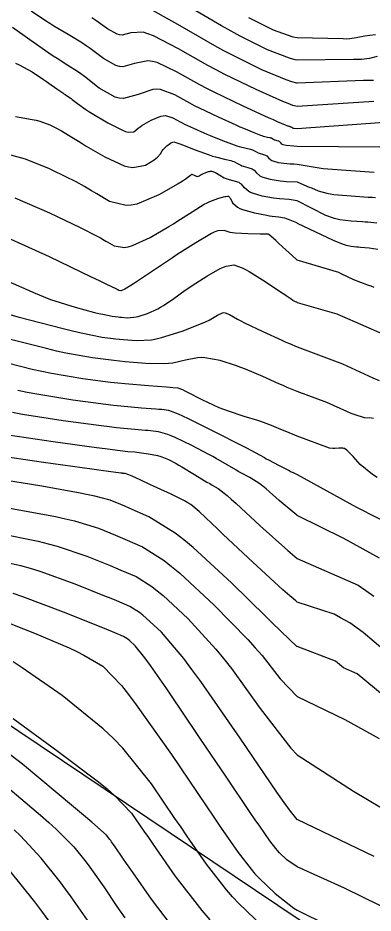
# Model space of a CAD drawing. Header units: metres. Extents: x 837117 to 838479, y 1189012 to 1191015.
# Drawn here: x 837968.5 to 838008.6, y 1190030.7 to 1190131.8 of the extents above; entities that cross this region are included whole.
import ezdxf

# ---------------------------------------------------------------- set-up
doc = ezdxf.new("R2010")
doc.units = ezdxf.units.M
doc.header["$LTSCALE"] = 0.3
for name, color, linetype in [('COTAS 10', 1, 'Continuous'), ('COTAS INT', 252, 'Continuous'), ('VIA2', 121, 'Continuous')]:
    doc.layers.add(name, color=color, linetype=linetype)

msp = doc.modelspace()

# ---------------------------------------------------------------- linework, layer by layer
at = {"layer": 'COTAS 10'}
for points in [[(838009.02, 1190127.45), (838008.15, 1190127.22), (838007.27, 1190127.09), (838006.85, 1190127.09), (838006.34, 1190127.09), (838000, 1190127.02), (837999.77, 1190127.07), (837999.13, 1190127.24), (837996.65, 1190128.19), (837993.58, 1190129.74), (837992.56, 1190130.29), (837991.48, 1190130.89), (837987.01, 1190133.51)], [(837968.24, 1190126.68), (837968.64, 1190126.51), (837970.09, 1190125.71), (837971.39, 1190124.83), (837971.71, 1190124.62), (837972, 1190124.42), (837972.9, 1190123.79), (837973.55, 1190123.34), (837973.69, 1190123.24), (837973.81, 1190123.16), (837974.1, 1190122.97), (837974.38, 1190122.78), (837974.49, 1190122.7), (837974.62, 1190122.6), (837975.21, 1190122.13), (837976.15, 1190121.46), (837976.5, 1190121.23), (837976.89, 1190120.99), (837978.63, 1190119.96), (837980.3, 1190119.12), (837980.64, 1190118.98), (837980.94, 1190118.9), (837981.58, 1190118.95), (837982.07, 1190119.35), (837982.27, 1190119.49), (837982.49, 1190119.64), (837983.51, 1190120.25), (837984.61, 1190120.7), (837984.88, 1190120.75), (837985.14, 1190120.76), (837985.97, 1190120.53), (837986.79, 1190120.07), (837987.04, 1190119.95), (837987.29, 1190119.81), (837988.31, 1190119.33), (837989.46, 1190118.82), (837989.81, 1190118.67), (837990.17, 1190118.52), (837991.58, 1190117.95), (837992.9, 1190117.46), (837993.2, 1190117.35), (837993.47, 1190117.27), (837994.23, 1190117.07), (837994.75, 1190116.96), (837994.86, 1190116.93), (837994.97, 1190116.89), (837995.26, 1190116.74), (837995.53, 1190116.59), (837995.61, 1190116.55), (837995.7, 1190116.52), (837996.08, 1190116.42), (837996.44, 1190116.3), (837996.52, 1190116.26), (837996.59, 1190116.21), (837996.78, 1190115.99), (837997.03, 1190115.76), (837997.14, 1190115.71), (837997.27, 1190115.65), (837997.87, 1190115.48), (837998.85, 1190115.35), (837999.22, 1190115.32), (837999.64, 1190115.3), (838000, 1190115.29), (838002.92, 1190114.8), (838003.46, 1190114.74), (838006.07, 1190114.55), (838008.68, 1190114.38)], [(837967.03, 1190102.22), (837970.45, 1190100.69), (837971.33, 1190100.33), (837972.17, 1190100.01), (837974.95, 1190099.12), (837977.15, 1190098.54), (837977.63, 1190098.42), (837978.06, 1190098.32), (837979.12, 1190098.11), (837979.8, 1190098.02), (837979.99, 1190098), (837980.17, 1190097.99), (837980.83, 1190097.93), (837981.58, 1190097.98), (837981.82, 1190098.02), (837982.08, 1190098.08), (837983.12, 1190098.42), (837984.27, 1190098.93), (837984.59, 1190099.11), (837984.91, 1190099.3), (837986.08, 1190100.1), (837987.36, 1190101.04), (837987.76, 1190101.31), (837988.17, 1190101.59), (837989.8, 1190102.64), (837991.33, 1190103.49), (837991.68, 1190103.65), (837992, 1190103.77), (837992.87, 1190103.91), (837993.81, 1190103.56), (837994.18, 1190103.37), (837994.58, 1190103.15), (837996.4, 1190102.01), (837998.13, 1190100.87), (837998.48, 1190100.63), (837998.77, 1190100.44), (837999.33, 1190100.05), (837999.51, 1190099.92), (837999.56, 1190099.89), (837999.61, 1190099.86), (837999.76, 1190099.78), (837999.89, 1190099.72), (837999.92, 1190099.71), (837999.95, 1190099.7), (838000, 1190099.67), (838004.48, 1190098.39), (838007.75, 1190096.94), (838010.84, 1190095.59)], [(838009.29, 1190070.79), (838005.26, 1190072.98), (838000, 1190075.59), (837999.95, 1190075.63), (837997.98, 1190077.3), (837996.51, 1190078.6), (837996.14, 1190078.89), (837995.79, 1190079.16), (837994.65, 1190079.88), (837993.63, 1190080.43), (837993.35, 1190080.58), (837993.08, 1190080.74), (837992.09, 1190081.33), (837990.88, 1190082.02), (837990.47, 1190082.25), (837990.02, 1190082.49), (837988.1, 1190083.49), (837986.22, 1190084.4), (837985.79, 1190084.58), (837985.41, 1190084.73), (837984.35, 1190085.04), (837983.45, 1190085.15), (837983.17, 1190085.18), (837982.87, 1190085.21), (837981.67, 1190085.3), (837979.63, 1190085.51), (837978.82, 1190085.61), (837977.88, 1190085.73), (837973.59, 1190086.3), (837969.01, 1190087.01), (837967.89, 1190087.21)], [(837966.26, 1190073.58), (837970.77, 1190072.68), (837971.89, 1190072.41), (837972.94, 1190072.12), (837976.26, 1190071.01), (837978.9, 1190069.94), (837979.52, 1190069.68), (837980.11, 1190069.43), (837981.83, 1190068.69), (837983.6, 1190067.57), (837984.21, 1190067.09), (837984.87, 1190066.54), (837987.66, 1190063.94), (837990.81, 1190060.51), (837991.7, 1190059.43), (837992.58, 1190058.31), (837995.83, 1190053.8), (837999.3, 1190049.31), (838000, 1190048.56), (838006.34, 1190044.44), (838011.11, 1190041.64)], [(837967.97, 1190052.68), (837972.89, 1190049.06), (837977.57, 1190045.52), (837978.55, 1190044.71), (837979.4, 1190043.98), (837981.32, 1190041.96), (837982.7, 1190039.94), (837983.21, 1190039.21), (837983.76, 1190038.41), (837986.21, 1190034.88), (837989.23, 1190030.97), (837990.16, 1190029.93)]]:
    msp.add_lwpolyline(points, dxfattribs=at)
at = {"layer": 'COTAS INT'}
for points in [[(838009.83, 1190119.99), (838000, 1190119.27), (837999.66, 1190119.29), (837999.57, 1190119.31), (837999.55, 1190119.32), (837999.53, 1190119.33), (837999.49, 1190119.37), (837999.46, 1190119.4), (837999.44, 1190119.42), (837999.38, 1190119.43), (837999.32, 1190119.45), (837999.31, 1190119.46), (837999.29, 1190119.46), (837999.25, 1190119.49), (837999.21, 1190119.51), (837999.19, 1190119.51), (837999.17, 1190119.52), (837999.09, 1190119.54), (837998.97, 1190119.57), (837998.93, 1190119.58), (837998.88, 1190119.6), (837998.67, 1190119.68), (837997.8, 1190120.06), (837997.33, 1190120.27), (837996.77, 1190120.53), (837993.92, 1190121.83), (837990.65, 1190123.4), (837989.82, 1190123.82), (837989.02, 1190124.24), (837986.39, 1190125.72), (837984.19, 1190126.75), (837983.66, 1190126.88), (837983.16, 1190126.95), (837981.65, 1190126.64), (837980.32, 1190126.28), (837979.95, 1190126.32), (837979.56, 1190126.41), (837978.14, 1190127.22), (837976.64, 1190128.35), (837976.21, 1190128.64), (837975.78, 1190128.93), (837974.17, 1190129.91), (837972.53, 1190130.88), (837972.08, 1190131.17), (837971.62, 1190131.46), (837970, 1190132.57)], [(838008.6, 1190124.73), (838008.1, 1190124.72), (838007.5, 1190124.72), (838000, 1190124.42), (837999.95, 1190124.43), (837999.38, 1190124.59), (837998.76, 1190124.81), (837996.01, 1190125.95), (837992.7, 1190127.58), (837991.72, 1190128.1), (837990.7, 1190128.66), (837986.8, 1190130.92), (837983.39, 1190132.83)], [(838008.66, 1190122.35), (838000, 1190121.78), (837999.51, 1190121.92), (837998.99, 1190122.12), (837998.38, 1190122.37), (837995.38, 1190123.7), (837991.83, 1190125.42), (837990.87, 1190125.92), (837989.92, 1190126.42), (837986.6, 1190128.32), (837983.79, 1190129.79), (837983.17, 1190130.02), (837982.62, 1190130.18), (837981.22, 1190130.13), (837980.24, 1190129.86), (837979.96, 1190129.88), (837979.68, 1190129.95), (837978.62, 1190130.55), (837977.29, 1190131.51), (837976.83, 1190131.81)], [(837994.52, 1190131.86), (837997.29, 1190130.44), (837999.51, 1190129.68), (838000, 1190129.57), (838005.18, 1190129.46), (838005.59, 1190129.45), (838005.94, 1190129.46), (838006.65, 1190129.57), (838007.65, 1190129.78), (838008.18, 1190129.86), (838008.82, 1190129.94)], [(838009.34, 1190117.19), (838000, 1190117.28), (837999.61, 1190117.3), (837998.77, 1190117.39), (837998.42, 1190117.48), (837998.34, 1190117.51), (837998.28, 1190117.55), (837998.14, 1190117.68), (837998.03, 1190117.81), (837997.98, 1190117.83), (837997.94, 1190117.86), (837997.73, 1190117.93), (837997.51, 1190117.98), (837997.46, 1190118), (837997.41, 1190118.02), (837997.26, 1190118.11), (837997.09, 1190118.2), (837997.03, 1190118.22), (837996.96, 1190118.24), (837996.66, 1190118.31), (837996.22, 1190118.42), (837996.06, 1190118.47), (837995.89, 1190118.53), (837995.13, 1190118.81), (837993.99, 1190119.29), (837993.57, 1190119.47), (837993.12, 1190119.67), (837991.11, 1190120.58), (837988.97, 1190121.6), (837988.43, 1190121.88), (837987.9, 1190122.16), (837986.18, 1190123.13), (837984.59, 1190123.71), (837984.15, 1190123.75), (837983.7, 1190123.72), (837982.08, 1190123.16), (837980.41, 1190122.71), (837979.93, 1190122.75), (837979.45, 1190122.86), (837977.65, 1190123.88), (837975.99, 1190125.18), (837975.59, 1190125.47), (837975.23, 1190125.74), (837974.13, 1190126.44), (837972.92, 1190127.2), (837972.48, 1190127.49), (837971.99, 1190127.82), (837969.85, 1190129.32), (837967.88, 1190130.72)], [(837968.21, 1190120.67), (837970.11, 1190120.34), (837970.55, 1190120.24), (837970.95, 1190120.13), (837972.08, 1190119.74), (837972.94, 1190119.3), (837973.17, 1190119.17), (837973.4, 1190119.04), (837974.21, 1190118.54), (837975.32, 1190117.86), (837975.74, 1190117.61), (837976.21, 1190117.33), (837978.3, 1190116.1), (837980.47, 1190115.11), (837980.98, 1190114.98), (837981.46, 1190114.91), (837982.89, 1190115.18), (837983.87, 1190115.78), (837984.07, 1190115.93), (837984.24, 1190116.06), (837984.58, 1190116.46), (837984.78, 1190116.79), (837984.85, 1190116.89), (837984.93, 1190116.99), (837985.31, 1190117.34), (837985.7, 1190117.64), (837985.78, 1190117.69), (837985.86, 1190117.73), (837986.07, 1190117.8), (837986.54, 1190117.65), (837986.78, 1190117.57), (837987.07, 1190117.46), (837988.51, 1190116.9), (837990.08, 1190116.32), (837990.45, 1190116.2), (837990.79, 1190116.09), (837991.8, 1190115.84), (837992.53, 1190115.68), (837992.7, 1190115.63), (837992.85, 1190115.58), (837993.27, 1190115.36), (837993.64, 1190115.15), (837993.77, 1190115.1), (837993.9, 1190115.05), (837994.43, 1190114.91), (837994.94, 1190114.75), (837995.05, 1190114.68), (837995.15, 1190114.61), (837995.43, 1190114.31), (837995.78, 1190113.98), (837995.94, 1190113.9), (837996.12, 1190113.82), (837996.97, 1190113.58), (837998.1, 1190113.4), (837998.45, 1190113.36), (837998.81, 1190113.33), (838000, 1190113.28)], [(838008.97, 1190108.62), (838007.99, 1190108.71), (838007.68, 1190108.74), (838007.36, 1190108.76), (838006.1, 1190108.85), (838004.83, 1190108.99), (838004.51, 1190109.06), (838004.21, 1190109.13), (838003.23, 1190109.47), (838000, 1190111.15), (837999.1, 1190111.3), (837997.99, 1190111.37), (837997.67, 1190111.41), (837997.34, 1190111.45), (837996.07, 1190111.68), (837994.97, 1190111.99), (837994.73, 1190112.09), (837994.53, 1190112.2), (837994.07, 1190112.62), (837993.72, 1190113.02), (837993.58, 1190113.11), (837993.44, 1190113.19), (837992.78, 1190113.4), (837992.09, 1190113.59), (837991.92, 1190113.65), (837991.76, 1190113.71), (837991.28, 1190113.99), (837990.89, 1190114.24), (837990.8, 1190114.3), (837990.71, 1190114.34), (837990.42, 1190114.44), (837990.14, 1190114.44), (837990.06, 1190114.43), (837989.97, 1190114.41), (837989.64, 1190114.29), (837989.32, 1190114.14), (837989.24, 1190114.1), (837989.17, 1190114.06), (837988.96, 1190113.93), (837988.77, 1190113.86), (837988.71, 1190113.87), (837988.65, 1190113.88), (837988.4, 1190114), (837988.16, 1190114.11), (837988.11, 1190114.12), (837988.07, 1190114.11), (837987.95, 1190114), (837987.36, 1190113.54), (837987.01, 1190113.32), (837986.59, 1190113.06), (837984.4, 1190111.8), (837981.9, 1190110.75), (837981.28, 1190110.64), (837980.69, 1190110.6), (837978.83, 1190111.07), (837977.39, 1190111.91), (837977.07, 1190112.1), (837976.78, 1190112.28), (837976.02, 1190112.75), (837975.08, 1190113.27), (837974.68, 1190113.48), (837974.22, 1190113.71), (837972.07, 1190114.76), (837969.35, 1190115.83), (837968.53, 1190116.08), (837967.68, 1190116.31)], [(838000, 1190113.27), (838001.09, 1190112.81), (838001.36, 1190112.7), (838001.61, 1190112.59), (838002.37, 1190112.26), (838003.34, 1190111.99), (838003.72, 1190111.93), (838004.14, 1190111.87), (838006.08, 1190111.7), (838008.02, 1190111.57), (838008.45, 1190111.54), (838008.83, 1190111.51)], [(837968.16, 1190111.47), (837972.06, 1190109.78), (837975.51, 1190108.12), (837976.2, 1190107.78), (837976.76, 1190107.5), (837977.83, 1190106.96), (837978.24, 1190106.7), (837978.4, 1190106.6), (837978.58, 1190106.5), (837979.36, 1190106.04), (837980.53, 1190105.87), (837980.95, 1190105.95), (837981.41, 1190106.08), (837983.41, 1190107), (837985.51, 1190108.23), (837986.04, 1190108.55), (837986.54, 1190108.86), (837988.17, 1190109.91), (837989.5, 1190110.75), (837989.83, 1190110.92), (837990.13, 1190111.07), (837991.05, 1190111.42), (837991.7, 1190111.58), (837991.83, 1190111.61), (837991.94, 1190111.63), (837992.14, 1190111.67), (837992.21, 1190111.67), (837992.22, 1190111.67), (837992.27, 1190111.66), (837992.36, 1190111.55), (837992.4, 1190111.48), (837992.46, 1190111.39), (837992.72, 1190110.93), (837993.28, 1190110.41), (837993.53, 1190110.28), (837993.82, 1190110.16), (837995.18, 1190109.78), (837996.58, 1190109.5), (837996.89, 1190109.45), (837997.18, 1190109.4), (837997.92, 1190109.33), (837998.56, 1190109.22), (837998.77, 1190109.16), (837998.99, 1190109.08), (837999.92, 1190108.68), (838000, 1190108.63), (838004.08, 1190106.68), (838005.07, 1190106.27), (838005.31, 1190106.19), (838005.52, 1190106.12), (838006.11, 1190106), (838006.71, 1190105.95), (838006.92, 1190105.93), (838007.15, 1190105.91), (838008.14, 1190105.81), (838009.11, 1190105.67)], [(838008.69, 1190101.35), (838008.34, 1190101.48), (838007.96, 1190101.62), (838006.4, 1190102.23), (838004.98, 1190102.89), (838004.69, 1190103.06), (838000, 1190104.43), (837999.87, 1190104.55), (837997.94, 1190106.3), (837997.58, 1190106.64), (837997.28, 1190106.91), (837996.79, 1190107.34), (837996.77, 1190107.35), (837996.76, 1190107.35), (837996.76, 1190107.36), (837996.74, 1190107.36), (837996.72, 1190107.36), (837996.71, 1190107.36), (837996.71, 1190107.36), (837996.67, 1190107.37), (837996.3, 1190107.38), (837996.09, 1190107.39), (837995.82, 1190107.39), (837994.45, 1190107.41), (837993.01, 1190107.48), (837992.7, 1190107.52), (837992.43, 1190107.56), (837991.78, 1190107.79), (837991.05, 1190107.75), (837990.72, 1190107.62), (837990.35, 1190107.45), (837988.56, 1190106.41), (837986.47, 1190105.07), (837985.92, 1190104.71), (837985.36, 1190104.34), (837983.44, 1190103.06), (837981.86, 1190102), (837981.53, 1190101.78), (837981.24, 1190101.59), (837980.57, 1190101.17), (837980.23, 1190101.01), (837980.16, 1190100.99), (837980.09, 1190100.98), (837979.89, 1190101.01), (837979.76, 1190101.08), (837979.73, 1190101.1), (837979.71, 1190101.12), (837979.64, 1190101.16), (837978.44, 1190101.74), (837977.71, 1190102.09), (837976.8, 1190102.52), (837972.06, 1190104.8), (837966.97, 1190107.11)], [(837963.91, 1190099.3), (837968.64, 1190098.01), (837973.59, 1190096.72), (837974.67, 1190096.45), (837975.63, 1190096.23), (837978.01, 1190095.75), (837979.55, 1190095.56), (837979.97, 1190095.51), (837980.39, 1190095.47), (837981.88, 1190095.35), (837983.56, 1190095.45), (837984.1, 1190095.55), (837984.68, 1190095.69), (837987.03, 1190096.43), (837989.2, 1190097.28), (837989.67, 1190097.48), (837990.07, 1190097.67), (837991.03, 1190098.21), (837991.58, 1190098.49), (837991.73, 1190098.51), (837991.88, 1190098.5), (837992.38, 1190098.29), (837993.26, 1190097.77), (837993.63, 1190097.57), (837994.07, 1190097.35), (837996.14, 1190096.37), (837998.26, 1190095.4), (837998.73, 1190095.19), (837999.14, 1190095.01), (838000, 1190094.64), (838005.1, 1190092.71), (838008.52, 1190091.15), (838009.27, 1190090.84)], [(838008.61, 1190086.56), (838008.37, 1190086.57), (838007.61, 1190086.63), (838006.53, 1190086.96), (838006.1, 1190087.13), (838005.61, 1190087.34), (838003.36, 1190088.36), (838000, 1190089.6), (837998.88, 1190090.06), (837998.43, 1190090.26), (837997.95, 1190090.47), (837996.11, 1190091.3), (837994.18, 1190092.12), (837993.66, 1190092.32), (837993.14, 1190092.51), (837991.3, 1190093.09), (837989.6, 1190093.41), (837989.17, 1190093.43), (837988.76, 1190093.42), (837987.41, 1190093.15), (837985.97, 1190092.81), (837985.5, 1190092.76), (837985, 1190092.73), (837982.92, 1190092.76), (837980.61, 1190092.95), (837979.96, 1190093.02), (837979.3, 1190093.09), (837976.91, 1190093.39), (837973.9, 1190093.94), (837972.86, 1190094.17), (837971.73, 1190094.44), (837966.91, 1190095.67)], [(838009.04, 1190079.88), (838008.5, 1190080.22), (838007.12, 1190081.36), (838006.3, 1190082.26), (838006.13, 1190082.45), (838005.98, 1190082.61), (838005.61, 1190082.99), (838005.34, 1190083.15), (838005.25, 1190083.17), (838005.15, 1190083.19), (838004.71, 1190083.19), (838004.25, 1190083.16), (838004.14, 1190083.15), (838004.02, 1190083.16), (838003.66, 1190083.19), (838000, 1190084.55), (837999.72, 1190084.66), (837998.46, 1190085.18), (837998.16, 1190085.3), (837997.89, 1190085.42), (837997.09, 1190085.77), (837996.22, 1190086.11), (837995.9, 1190086.22), (837995.56, 1190086.33), (837994.03, 1190086.77), (837992.24, 1190087.36), (837991.73, 1190087.55), (837991.21, 1190087.77), (837989.29, 1190088.67), (837987.67, 1190089.49), (837987.35, 1190089.64), (837987.09, 1190089.77), (837986.59, 1190089.98), (837985.99, 1190090.03), (837985.66, 1190090.06), (837985.26, 1190090.09), (837983.21, 1190090.23), (837980.55, 1190090.46), (837979.75, 1190090.54), (837978.94, 1190090.63), (837975.8, 1190091.03), (837972.27, 1190091.63), (837971.2, 1190091.85), (837970.1, 1190092.1), (837965.8, 1190093.17)], [(837968.47, 1190089.75), (837969.55, 1190089.53), (837970.64, 1190089.32), (837974.7, 1190088.67), (837978.41, 1190088.18), (837979.28, 1190088.07), (837980.09, 1190087.98), (837982.44, 1190087.77), (837984.06, 1190087.65), (837984.41, 1190087.62), (837984.72, 1190087.59), (837985.47, 1190087.51), (837986.56, 1190087.09), (837987.08, 1190086.85), (837987.69, 1190086.56), (837990.71, 1190085.05), (837993.69, 1190083.52), (837994.29, 1190083.22), (837994.79, 1190082.96), (837995.76, 1190082.43), (837996.3, 1190082.13), (837996.52, 1190082.01), (837996.77, 1190081.87), (837997.96, 1190081.25), (837999.11, 1190080.66), (837999.34, 1190080.54), (837999.54, 1190080.44), (837999.94, 1190080.26), (838000, 1190080.24), (838006.7, 1190076.54), (838011.42, 1190074.11)], [(837967.38, 1190084.7), (837972.49, 1190083.94), (837977.36, 1190083.28), (837978.35, 1190083.15), (837979.18, 1190083.04), (837980.89, 1190082.84), (837981.67, 1190082.77), (837981.92, 1190082.74), (837982.18, 1190082.71), (837983.22, 1190082.57), (837984.26, 1190082.37), (837984.51, 1190082.3), (837984.75, 1190082.23), (837985.5, 1190081.93), (837986.34, 1190081.46), (837986.64, 1190081.29), (837986.98, 1190081.09), (837988.42, 1190080.22), (837989.82, 1190079.37), (837990.13, 1190079.19), (837990.4, 1190079.03), (837991.08, 1190078.64), (837992.09, 1190077.85), (837992.56, 1190077.44), (837993.12, 1190076.94), (837995.83, 1190074.43), (837998.94, 1190071.64), (837999.74, 1190070.97), (838000, 1190070.75), (838006.88, 1190067.71), (838007.76, 1190067.12), (838008.65, 1190066.49)], [(838009.91, 1190060.25), (838007.45, 1190062.37), (838005.94, 1190063.47), (838004.89, 1190064.03), (838004.17, 1190064.43), (838000, 1190065.82), (837999.85, 1190065.94), (837999.16, 1190066.53), (837998.4, 1190067.21), (837994.98, 1190070.34), (837991.67, 1190073.46), (837990.97, 1190074.12), (837990.36, 1190074.69), (837988.96, 1190076.04), (837987.99, 1190076.82), (837987.65, 1190077.03), (837987.3, 1190077.24), (837985.77, 1190078.01), (837984.2, 1190078.72), (837983.81, 1190078.89), (837983.44, 1190079.06), (837982.27, 1190079.62), (837981.38, 1190080.04), (837981.19, 1190080.12), (837981.02, 1190080.19), (837980.59, 1190080.32), (837980.35, 1190080.35), (837980.3, 1190080.36), (837980.25, 1190080.37), (837980.12, 1190080.38), (837978.72, 1190080.57), (837977.88, 1190080.69), (837976.83, 1190080.83), (837971.39, 1190081.58), (837965.75, 1190082.39)], [(838011.99, 1190053.38), (838006.78, 1190057.69), (838005.24, 1190058.37), (838004.34, 1190059.12), (838000, 1190060.78), (837999.98, 1190060.8), (837999.89, 1190060.88), (837999.79, 1190060.97), (837999.33, 1190061.39), (837997.97, 1190062.7), (837997.31, 1190063.36), (837996.51, 1190064.14), (837992.59, 1190068), (837988.27, 1190071.99), (837987.22, 1190072.85), (837986.24, 1190073.6), (837983.26, 1190075.43), (837981.04, 1190076.41), (837980.54, 1190076.63), (837980.09, 1190076.82), (837978.89, 1190077.33), (837977.18, 1190077.78), (837976.41, 1190077.94), (837975.52, 1190078.12), (837971.21, 1190078.89), (837966.76, 1190079.63)], [(837967.57, 1190076.43), (837972.72, 1190075.47), (837973.86, 1190075.22), (837974.89, 1190074.98), (837977.57, 1190074.17), (837979.49, 1190073.38), (837980.03, 1190073.15), (837980.57, 1190072.92), (837982.55, 1190072.06), (837985, 1190070.51), (837985.84, 1190069.84), (837986.76, 1190069.08), (837990.64, 1190065.46), (837994.42, 1190061.59), (837995.27, 1190060.66), (837996.04, 1190059.79), (837998.09, 1190057.16), (838000, 1190055.14), (838005.37, 1190052.55), (838009.24, 1190050.39)], [(838008.67, 1190037.08), (838000, 1190041.24), (837999.25, 1190042.18), (837998.55, 1190043.16), (837997.71, 1190044.35), (837993.56, 1190050.44), (837989.14, 1190056.83), (837988.13, 1190058.21), (837987.21, 1190059.43), (837984.69, 1190062.41), (837982.98, 1190064), (837982.57, 1190064.34), (837982.2, 1190064.63), (837981.12, 1190065.31), (837979.64, 1190065.94), (837979.02, 1190066.2), (837978.3, 1190066.49), (837974.94, 1190067.85), (837971, 1190069.26), (837969.92, 1190069.59), (837968.83, 1190069.89), (837964.94, 1190070.72)], [(838009.42, 1190031.51), (838005.34, 1190033.51), (838000, 1190035.91), (837998.85, 1190036.69), (837998, 1190037.5), (837997.79, 1190037.74), (837997.58, 1190037.97), (837996.9, 1190038.85), (837995.77, 1190040.5), (837995.28, 1190041.22), (837994.71, 1190042.05), (837992.03, 1190046.02), (837989.05, 1190050.42), (837988.31, 1190051.53), (837987.59, 1190052.59), (837985.28, 1190056.02), (837983.46, 1190058.66), (837983.05, 1190059.23), (837982.68, 1190059.72), (837981.71, 1190060.88), (837981.09, 1190061.46), (837980.94, 1190061.58), (837980.8, 1190061.69), (837980.41, 1190061.94), (837979.18, 1190062.45), (837978.51, 1190062.72), (837977.7, 1190063.04), (837973.63, 1190064.69), (837969.06, 1190066.4), (837967.94, 1190066.77)], [(837966.4, 1190063.83), (837970.37, 1190062.31), (837974.28, 1190060.64), (837975.16, 1190060.23), (837975.95, 1190059.83), (837978.06, 1190058.59), (837980.17, 1190056.39), (837980.97, 1190055.39), (837981.85, 1190054.22), (837985.81, 1190048.59), (837989.73, 1190042.8), (837990.59, 1190041.53), (837991.36, 1190040.4), (837993.33, 1190037.53), (837994.8, 1190035.64), (837995.24, 1190035.13), (837995.71, 1190034.63), (837997.53, 1190032.89), (837999.63, 1190031.25), (838000, 1190031), (838006.85, 1190027.61)], [(837996.21, 1190029.08), (837993.41, 1190031.76), (837992.7, 1190032.53), (837992.02, 1190033.31), (837989.77, 1190036.21), (837987.56, 1190039.4), (837986.9, 1190040.37), (837986.21, 1190041.37), (837983.57, 1190045.27), (837980.32, 1190049.32), (837979.26, 1190050.41), (837978.13, 1190051.49), (837973.48, 1190055.27), (837968.99, 1190058.4), (837967.97, 1190059.07)], [(837986.43, 1190028.47), (837983.56, 1190032.24), (837981.24, 1190035.59), (837980.76, 1190036.28), (837980.35, 1190036.87), (837979.47, 1190038.15), (837979.07, 1190038.73), (837978.96, 1190038.87), (837978.85, 1190039.01), (837978.49, 1190039.47), (837976.82, 1190040.96), (837975.89, 1190041.75), (837974.77, 1190042.7), (837969.02, 1190047.52), (837962.27, 1190052.64)], [(837966.62, 1190045.52), (837971.03, 1190041.76), (837971.98, 1190040.93), (837972.81, 1190040.17), (837974.8, 1190038.18), (837976.06, 1190036.61), (837976.42, 1190036.13), (837976.79, 1190035.62), (837978.18, 1190033.63), (837979.67, 1190031.43), (837980.1, 1190030.79), (837980.55, 1190030.14)], [(837976.88, 1190029.12), (837974.51, 1190032.52), (837973.88, 1190033.38), (837973.26, 1190034.2), (837971.11, 1190036.88), (837968.79, 1190039.39), (837968.06, 1190040.1)], [(837967.42, 1190035.59), (837970.36, 1190031.95), (837971.17, 1190030.88), (837971.99, 1190029.78)]]:
    msp.add_lwpolyline(points, dxfattribs=at)
at = {"layer": 'VIA2'}
msp.add_line((837931.04, 1190076.45), (838042.15, 1190001.8), dxfattribs=at)

doc.saveas('drawing.dxf')
